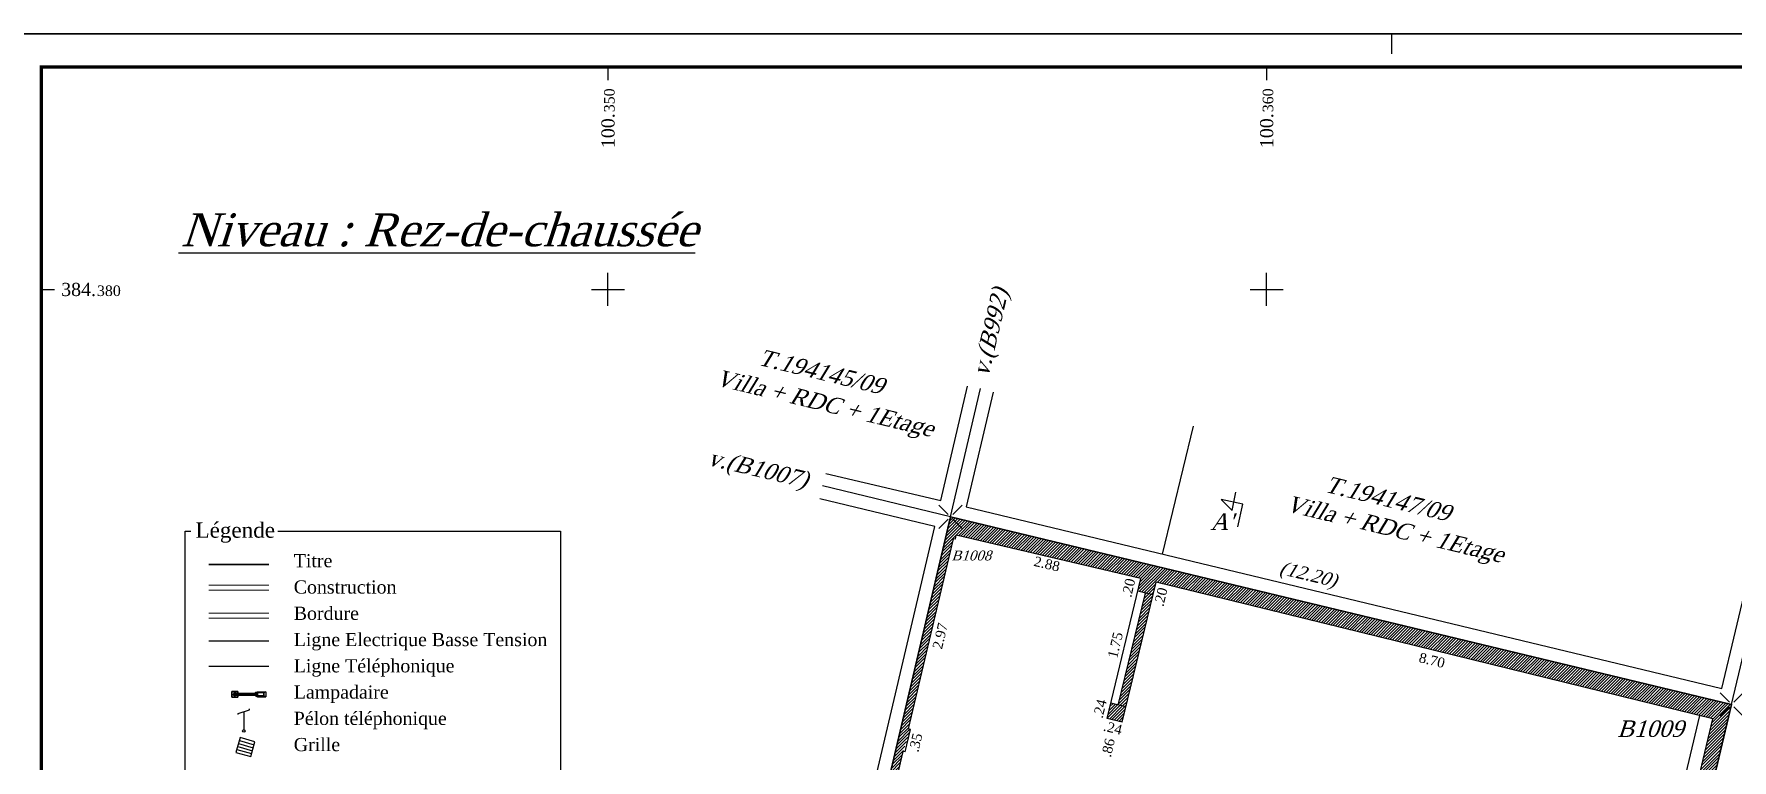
# Model space of a CAD drawing. Header units: inches. Extents: x 100320 to 100442, y 384338 to 384384.
# Drawn here: x 100341.29 to 100367.07, y 384372.86 to 384383.88 of the extents above; entities that cross this region are included whole.
import ezdxf

# ---------------------------------------------------------------- set-up
doc = ezdxf.new("R2010")
doc.units = ezdxf.units.IN
doc.header["$LTSCALE"] = 0.5
for name, color, linetype in [('Bloc B 1er Etage', 7, 'Continuous'), ('Bloc B 1er Etage_Croix', 7, 'Continuous'), ('Bloc B 1er Etage_Textes', 7, 'Continuous'), ('Cotation', 7, 'Continuous'), ('Dessin', 7, 'Continuous'), ('Hachures', 8, 'Continuous'), ('Texte', 7, 'Continuous')]:
    doc.layers.add(name, color=color, linetype=linetype)
doc.layers.add('Titre', color=1, linetype='Continuous', lineweight=30)
doc.styles.add('Legend', font='romantic.ttf')
doc.styles.add('MtXpl_Romantic', font='romantic.ttf')
doc.styles.get("Standard").update_dxf_attribs({"font": 'romantic.ttf'})
doc.dimstyles.get("Standard").update_dxf_attribs({"dimtxt": 0.15, "dimasz": 0.18, "dimexe": 0.18, "dimexo": 0.0625, "dimgap": 0.09, "dimtad": 0, "dimzin": 4, "dimdsep": 46, "dimtxsty": 'Standard', "dimcen": 0.09, "dimse1": 1, "dimse2": 1, "dimsd1": 1, "dimsd2": 1, "dimadec": 0, "dimazin": 1, "dimtfac": 1, "dimtix": 1, "dimtofl": 0, "dimtmove": 1, "dimatfit": 3, "dimfxl": 0, "dimtolj": 1, "dimtzin": 0, "dimarcsym": 0})

# ---------------------------------------------------------------- blocks, each defined once
blk = doc.blocks.new('t010')
at = {"color": 0}
for p, q in [((-0.0088, 0.0088), (-0.0442, 0.0442)), ((0, 0), (0, 0)), ((0.0088, 0.0088), (0.0442, 0.0442)), ((-0.0088, -0.0088), (-0.0442, -0.0442)), ((0.0088, -0.0088), (0.0442, -0.0442))]:
    blk.add_line(p, q, dxfattribs=at)
blk = doc.blocks.new('*D63')
at = {"layer": 'Defpoints', "color": 0}
for p in [(100357.578, 384373.487), (100357.38, 384372.654), (100357.496, 384372.627)]:
    blk.add_point(p, dxfattribs=at)
at = {"layer": 'Cotation', "color": 0, "insert": (100357.594, 384373.043), "char_height": 0.15, "attachment_point": 5, "rotation": 76.6743}
blk.add_mtext('\\A1;.86', dxfattribs=at)
blk = doc.blocks.new('*D64')
at = {"layer": 'Defpoints', "color": 0}
for p in [(100357.497, 384373.75), (100357.633, 384373.717), (100357.578, 384373.487)]:
    blk.add_point(p, dxfattribs=at)
at = {"layer": 'Cotation', "color": 0, "insert": (100357.47, 384373.635), "char_height": 0.15, "attachment_point": 5, "rotation": 76.4289}
blk.add_mtext('\\A1;.24', dxfattribs=at)
blk = doc.blocks.new('*D65')
at = {"layer": 'Defpoints', "color": 0}
for p in [(100357.578, 384373.487), (100357.78, 384373.315), (100357.808, 384373.431)]:
    blk.add_point(p, dxfattribs=at)
at = {"layer": 'Cotation', "color": 0, "insert": (100357.665, 384373.342), "char_height": 0.15, "attachment_point": 5, "rotation": 346.4289}
blk.add_mtext('\\A1;.24', dxfattribs=at)
blk = doc.blocks.new('*D66')
at = {"layer": 'Defpoints', "color": 0}
for p in [(100358.044, 384375.419), (100357.497, 384373.75), (100357.633, 384373.717)]:
    blk.add_point(p, dxfattribs=at)
at = {"layer": 'Cotation', "color": 0, "insert": (100357.703, 384374.601), "char_height": 0.15, "attachment_point": 5, "rotation": 76.4289}
blk.add_mtext('\\A1;1.75', dxfattribs=at)
blk = doc.blocks.new('*D67')
at = {"layer": 'Defpoints', "color": 0}
for p in [(100357.943, 384375.644), (100358.089, 384375.61), (100358.044, 384375.419)]:
    blk.add_point(p, dxfattribs=at)
at = {"layer": 'Cotation', "color": 0, "insert": (100357.904, 384375.471), "char_height": 0.15, "attachment_point": 5, "rotation": 76.7527}
blk.add_mtext('\\A1;.20', dxfattribs=at)
blk = doc.blocks.new('*D68')
at = {"layer": 'Defpoints', "color": 0}
for p in [(100355.288, 384376.269), (100358.09, 384375.61), (100358.065, 384375.502)]:
    blk.add_point(p, dxfattribs=at)
at = {"layer": 'Cotation', "color": 0, "insert": (100356.664, 384375.832), "char_height": 0.15, "attachment_point": 5, "rotation": 346.7527}
blk.add_mtext('\\A1;2.88', dxfattribs=at)
blk = doc.blocks.new('*D69')
at = {"layer": 'Defpoints', "color": 0}
for p in [(100355.245, 384376.215), (100354.562, 384373.329), (100354.703, 384373.296)]:
    blk.add_point(p, dxfattribs=at)
at = {"layer": 'Cotation', "color": 0, "insert": (100355.044, 384374.739), "char_height": 0.15, "attachment_point": 5, "rotation": 76.6952}
blk.add_mtext('\\A1;2.97', dxfattribs=at)
blk = doc.blocks.new('*D70')
at = {"layer": 'Defpoints', "color": 0}
for p in [(100354.591, 384373.322), (100354.51, 384372.978), (100354.632, 384372.949)]:
    blk.add_point(p, dxfattribs=at)
at = {"layer": 'Cotation', "color": 0, "insert": (100354.672, 384373.121), "char_height": 0.15, "attachment_point": 5, "rotation": 76.6952}
blk.add_mtext('\\A1;.35', dxfattribs=at)
blk = doc.blocks.new('*D71')
at = {"layer": 'Defpoints', "color": 0}
for p in [(100354.481, 384372.984), (100353.598, 384369.252), (100353.724, 384369.222)]:
    blk.add_point(p, dxfattribs=at)
at = {"layer": 'Cotation', "color": 0, "insert": (100354.165, 384371.089), "char_height": 0.15, "attachment_point": 5, "rotation": 76.6952}
blk.add_mtext('\\A1;3.84', dxfattribs=at)
blk = doc.blocks.new('*D103')
at = {"layer": 'Defpoints', "color": 0}
for p in [(100366.624, 384373.518), (100366.773, 384373.483), (100362.999, 384357.588)]:
    blk.add_point(p, dxfattribs=at)
at = {"layer": 'Cotation', "color": 0, "insert": (100364.737, 384365.571), "char_height": 0.15, "attachment_point": 5, "rotation": 76.6442}
blk.add_mtext('\\A1;16.34', dxfattribs=at)
blk = doc.blocks.new('*D105')
at = {"layer": 'Defpoints', "color": 0}
for p in [(100358.321, 384375.555), (100366.736, 384373.333), (100366.773, 384373.483)]:
    blk.add_point(p, dxfattribs=at)
at = {"layer": 'Cotation', "color": 0, "insert": (100362.51, 384374.369), "char_height": 0.15, "attachment_point": 5, "rotation": 346.2223}
blk.add_mtext('\\A1;8.70', dxfattribs=at)
blk = doc.blocks.new('*D106')
at = {"layer": 'Defpoints', "color": 0}
for p in [(100358.274, 384375.361), (100358.321, 384375.555), (100358.44, 384375.526)]:
    blk.add_point(p, dxfattribs=at)
at = {"layer": 'Cotation', "color": 0, "insert": (100358.393, 384375.332), "char_height": 0.15, "attachment_point": 5, "rotation": 76.2223}
blk.add_mtext('\\A1;.20', dxfattribs=at)
blk = doc.blocks.new('w002')
at = {"color": 0}
for p, q in [((-0.015, 0.075), (-0.015, -0.075)), ((0.015, 0.075), (0.015, -0.075)), ((0.015, -0.075), (0.015, -0.075))]:
    blk.add_line(p, q, dxfattribs=at)
for points in [[(-0.075, -0.075), (0.075, -0.075), (0.075, 0.075), (-0.075, 0.075), (-0.075, -0.075)], [(-0.045, 0.075), (-0.045, -0.075)], [(0.045, 0.075), (0.045, -0.075)]]:
    blk.add_lwpolyline(points, dxfattribs=at)
blk = doc.blocks.new('p001')
at = {"color": 0}
blk.add_line((0, 0.378), (0, 0.025), dxfattribs=at)
blk.add_lwpolyline([(-0.11, 0.323), (-0.11, 0.341), (0.11, 0.414), (0.11, 0.433)], dxfattribs=at)
blk.add_circle((0, 0), 0.025, dxfattribs=at)
blk = doc.blocks.new('zl02')
for points in [[(-0.16, 2.86, 12.17), (-0.24, 3.05, 11.92), (0.24, 3.05, 11.92), (0.16, 2.86, 12.17)], [(-0.16, 2.03, 11.53), (-0.24, 2.22, 11.28), (-0.24, 3.05, 11.92), (-0.16, 2.86, 12.17)], [(-0.16, 2.03, 11.53), (-0.24, 2.22, 11.28), (0.24, 2.22, 11.28), (0.16, 2.03, 11.53)], [(-0.16, 2.86, 12.17), (0.16, 2.86, 12.17), (0.16, 2.03, 11.53), (-0.16, 2.03, 11.53)], [(0.16, 2.03, 11.53), (0.24, 2.22, 11.28), (0.24, 3.05, 11.92), (0.16, 2.86, 12.17)], [(0.29, 0.29, 0.1), (0.29, 0.29), (-0.29, 0.29), (-0.29, 0.29, 0.1)], [(-0.29, 0.29, 0.1), (-0.29, 0.29), (-0.29, -0.29), (-0.29, -0.29, 0.1)], [(-0.29, 0.29), (0.29, 0.29), (0.29, -0.29), (-0.29, -0.29)], [(-0.29, 0.29, 0.1), (0.29, 0.29, 0.1), (0.29, -0.29, 0.1), (-0.29, -0.29, 0.1)], [(0.29, -0.29, 0.1), (0.29, -0.29), (0.29, 0.29), (0.29, 0.29, 0.1)], [(-0.29, -0.29, 0.1), (-0.29, -0.29), (0.29, -0.29), (0.29, -0.29, 0.1)]]:
    blk.add_3dface(points)
mesh = blk.add_polymesh((2, 12), dxfattribs=dict(n_close=True))
for k, corner in enumerate([(0, 0.93, 10.38), (-0.04, 0.93, 10.39), (-0.07, 0.91, 10.41), (-0.08, 0.88, 10.44), (-0.07, 0.86, 10.47), (-0.04, 0.84, 10.49), (0, 0.83, 10.5), (0.04, 0.84, 10.49), (0.07, 0.86, 10.47), (0.08, 0.88, 10.44), (0.07, 0.91, 10.41), (0.04, 0.93, 10.39), (0, 2.18, 11.34), (-0.04, 2.17, 11.35), (-0.07, 2.15, 11.37), (-0.08, 2.13, 11.4), (-0.07, 2.1, 11.43), (-0.04, 2.08, 11.46), (0, 2.08, 11.46), (0.04, 2.08, 11.46), (0.07, 2.1, 11.43), (0.08, 2.13, 11.4), (0.07, 2.15, 11.37), (0.04, 2.17, 11.35)]):
    mesh.set_mesh_vertex(divmod(k, 12), corner)
mesh = blk.add_polymesh((2, 12), dxfattribs=dict(n_close=True))
for k, corner in enumerate([(0, 0.05, 8.87), (0.04, 0.06, 8.87), (0.07, 0.09, 8.87), (0.08, 0.13, 8.87), (0.07, 0.16, 8.87), (0.04, 0.19, 8.87), (0, 0.2, 8.87), (-0.04, 0.19, 8.87), (-0.07, 0.16, 8.87), (-0.08, 0.13, 8.87), (-0.07, 0.09, 8.87), (-0.04, 0.06, 8.87), (0, -0.15, 0.1), (0.07, -0.13, 0.1), (0.13, -0.07, 0.1), (0.15, 0, 0.1), (0.13, 0.07, 0.1), (0.07, 0.13, 0.1), (0, 0.15, 0.1), (-0.07, 0.13, 0.1), (-0.13, 0.07, 0.1), (-0.15, 0, 0.1), (-0.13, -0.07, 0.1), (-0.07, -0.13, 0.1)]):
    mesh.set_mesh_vertex(divmod(k, 12), corner)
mesh = blk.add_polymesh((2, 12), dxfattribs=dict(n_close=True))
for k, corner in enumerate([(0, 0.68, 10.14), (-0.04, 0.67, 10.15), (-0.07, 0.65, 10.17), (-0.08, 0.62, 10.2), (-0.07, 0.59, 10.22), (-0.04, 0.57, 10.24), (0, 0.56, 10.25), (0.04, 0.57, 10.24), (0.07, 0.59, 10.22), (0.08, 0.62, 10.2), (0.07, 0.65, 10.17), (0.04, 0.67, 10.15), (0, 0.93, 10.38), (-0.04, 0.93, 10.39), (-0.07, 0.91, 10.41), (-0.08, 0.88, 10.44), (-0.07, 0.86, 10.47), (-0.04, 0.84, 10.49), (0, 0.83, 10.5), (0.04, 0.84, 10.49), (0.07, 0.86, 10.47), (0.08, 0.88, 10.44), (0.07, 0.91, 10.41), (0.04, 0.93, 10.39)]):
    mesh.set_mesh_vertex(divmod(k, 12), corner)
mesh = blk.add_polymesh((2, 12), dxfattribs=dict(n_close=True))
for k, corner in enumerate([(0, 0.47, 9.86), (-0.04, 0.46, 9.87), (-0.07, 0.44, 9.89), (-0.08, 0.4, 9.91), (-0.07, 0.37, 9.93), (-0.04, 0.35, 9.94), (0, 0.34, 9.95), (0.04, 0.35, 9.94), (0.07, 0.37, 9.93), (0.08, 0.4, 9.91), (0.07, 0.44, 9.89), (0.04, 0.46, 9.87), (0, 0.68, 10.14), (-0.04, 0.67, 10.15), (-0.07, 0.65, 10.17), (-0.08, 0.62, 10.2), (-0.07, 0.59, 10.22), (-0.04, 0.57, 10.24), (0, 0.56, 10.25), (0.04, 0.57, 10.24), (0.07, 0.59, 10.22), (0.08, 0.62, 10.2), (0.07, 0.65, 10.17), (0.04, 0.67, 10.15)]):
    mesh.set_mesh_vertex(divmod(k, 12), corner)
mesh = blk.add_polymesh((2, 12), dxfattribs=dict(n_close=True))
for k, corner in enumerate([(0, 0.47, 9.86), (-0.04, 0.46, 9.87), (-0.07, 0.44, 9.89), (-0.08, 0.4, 9.91), (-0.07, 0.37, 9.93), (-0.04, 0.35, 9.94), (0, 0.34, 9.95), (0.04, 0.35, 9.94), (0.07, 0.37, 9.93), (0.08, 0.4, 9.91), (0.07, 0.44, 9.89), (0.04, 0.46, 9.87), (0, 0.32, 9.55), (-0.04, 0.31, 9.56), (-0.07, 0.28, 9.57), (-0.08, 0.25, 9.58), (-0.07, 0.21, 9.59), (-0.04, 0.18, 9.6), (0, 0.17, 9.61), (0.04, 0.18, 9.6), (0.07, 0.21, 9.59), (0.08, 0.25, 9.58), (0.07, 0.28, 9.57), (0.04, 0.31, 9.56)]):
    mesh.set_mesh_vertex(divmod(k, 12), corner)
mesh = blk.add_polymesh((2, 12), dxfattribs=dict(n_close=True))
for k, corner in enumerate([(0, 0.23, 9.22), (-0.04, 0.22, 9.22), (-0.07, 0.19, 9.22), (-0.08, 0.15, 9.23), (-0.07, 0.12, 9.24), (-0.04, 0.09, 9.24), (0, 0.08, 9.24), (0.04, 0.09, 9.24), (0.07, 0.12, 9.24), (0.08, 0.15, 9.23), (0.07, 0.19, 9.22), (0.04, 0.22, 9.22), (0, 0.32, 9.55), (-0.04, 0.31, 9.56), (-0.07, 0.28, 9.57), (-0.08, 0.25, 9.58), (-0.07, 0.21, 9.59), (-0.04, 0.18, 9.6), (0, 0.17, 9.61), (0.04, 0.18, 9.6), (0.07, 0.21, 9.59), (0.08, 0.25, 9.58), (0.07, 0.28, 9.57), (0.04, 0.31, 9.56)]):
    mesh.set_mesh_vertex(divmod(k, 12), corner)
mesh = blk.add_polymesh((2, 12), dxfattribs=dict(n_close=True))
for k, corner in enumerate([(0, 0.23, 9.22), (-0.04, 0.22, 9.22), (-0.07, 0.19, 9.22), (-0.08, 0.15, 9.23), (-0.07, 0.12, 9.24), (-0.04, 0.09, 9.24), (0, 0.08, 9.24), (0.04, 0.09, 9.24), (0.07, 0.12, 9.24), (0.08, 0.15, 9.23), (0.07, 0.19, 9.22), (0.04, 0.22, 9.22), (0, 0.2, 8.87), (-0.04, 0.19, 8.87), (-0.07, 0.16, 8.87), (-0.08, 0.13, 8.87), (-0.07, 0.09, 8.87), (-0.04, 0.06, 8.87), (0, 0.05, 8.87), (0.04, 0.06, 8.87), (0.07, 0.09, 8.87), (0.08, 0.13, 8.87), (0.07, 0.16, 8.87), (0.04, 0.19, 8.87)]):
    mesh.set_mesh_vertex(divmod(k, 12), corner)

msp = doc.modelspace()

# ---------------------------------------------------------------- hatches: boundary and pattern name
at = {"layer": 'Hachures'}
h = msp.add_hatch(dxfattribs=at)
h.set_pattern_fill('ANSI31', color=256, scale=0.01)
h.set_pattern_definition([(45, (0, 0), (-0.0224506403027, 0.0224506403027), [])])
h.paths.add_polyline_path([(100358.924, 384367.912), (100358.579, 384368.002), (100358.517, 384367.761), (100358.861, 384367.672)], flags=17)
h.paths.add_polyline_path([(100356.674, 384368.444), (100356.322, 384368.525), (100356.266, 384368.284), (100356.618, 384368.203)], flags=17)
h.paths.add_polyline_path([(100357.633, 384373.717), (100357.578, 384373.487), (100357.808, 384373.431), (100357.864, 384373.662)], flags=17)
h.paths.add_polyline_path([(100358.274, 384375.363), (100358.159, 384375.391), (100357.748, 384373.69), (100357.864, 384373.662)], flags=17)
h.paths.add_polyline_path([(100367.06, 384373.7), (100355.2, 384376.55), (100351.963, 384362.77), (100352.119, 384362.735), (100352.174, 384362.981), (100352.894, 384362.812), (100352.945, 384363.032), (100352.17, 384363.213), (100352.362, 384364.024), (100352.447, 384364.253), (100352.418, 384364.259), (100352.616, 384365.099), (100352.704, 384365.341), (100352.675, 384365.348), (100353.514, 384368.896), (100353.627, 384369.245), (100353.598, 384369.252), (100354.481, 384372.984), (100354.591, 384373.322), (100354.562, 384373.329), (100355.245, 384376.215), (100355.274, 384376.208), (100355.288, 384376.269), (100358.09, 384375.61), (100358.044, 384375.419), (100358.274, 384375.363), (100358.321, 384375.555), (100366.773, 384373.483), (100362.999, 384357.588), (100363.222, 384357.537)])

# ---------------------------------------------------------------- linework, layer by layer
msp.add_lwpolyline([(100379.577, 384383.879), (100340.898, 384383.879), (100340.898, 384337.59), (100379.577, 384337.59)], close=True)
at = {"flags": 128}
for points in [[(100353.31, 384377.205), (100355.052, 384376.795), (100355.46, 384378.533)], [(100355.2, 384376.55), (100355.657, 384378.497)], [(100355.85, 384378.441), (100355.44, 384376.698), (100366.912, 384373.941), (100367.325, 384375.682)], [(100355.2, 384376.55), (100353.255, 384377.017)], [(100349.218, 384359.798), (100350.97, 384359.417), (100354.96, 384376.402), (100353.218, 384376.82)], [(100367.06, 384373.7), (100367.522, 384375.646)]]:
    msp.add_lwpolyline(points, dxfattribs=at)
at = {"layer": 'Bloc B 1er Etage'}
for p, q in [((100361.898, 384383.879), (100361.898, 384383.579)), ((100350, 384383.379), (100350, 384383.179)), ((100360, 384383.379), (100360, 384383.179)), ((100341.398, 384380), (100341.598, 384380))]:
    msp.add_line(p, q, dxfattribs=at)
msp.add_lwpolyline([(100340.898, 384337.59), (100379.577, 384337.59), (100379.577, 384383.879), (100340.898, 384383.879)], close=True, dxfattribs=at)
at = {"layer": 'Bloc B 1er Etage', "const_width": 0.05}
msp.add_lwpolyline([(100341.398, 384338.09), (100379.077, 384338.09), (100379.077, 384383.379), (100341.398, 384383.379)], close=True, dxfattribs=at)
at = {"layer": 'Bloc B 1er Etage_Croix'}
for p, q in [((100350, 384379.75), (100350, 384380.25)), ((100360, 384379.75), (100360, 384380.25)), ((100349.75, 384380), (100350.25, 384380)), ((100359.75, 384380), (100360.25, 384380))]:
    msp.add_line(p, q, dxfattribs=at)
at = {"layer": 'Cotation'}
msp.add_lwpolyline([(100344.989, 384376.328), (100349.278, 384376.328), (100349.278, 384372.298), (100343.582, 384372.298), (100343.582, 384376.328), (100343.665, 384376.328)], dxfattribs=at)
at = {"layer": 'Cotation', "color": 1, "lineweight": 30, "flags": 128}
msp.add_lwpolyline([(100344.853, 384375.822), (100343.942, 384375.822)], dxfattribs=at)
at = {"layer": 'Cotation', "lineweight": 0, "flags": 128}
for points in [[(100344.853, 384375.512), (100343.942, 384375.512)], [(100344.853, 384375.435), (100343.942, 384375.435)]]:
    msp.add_lwpolyline(points, dxfattribs=at)
at = {"layer": 'Cotation', "color": 4, "lineweight": 0, "flags": 128}
for points in [[(100344.853, 384375.086), (100343.942, 384375.086)], [(100344.853, 384375.008), (100343.942, 384375.008)]]:
    msp.add_lwpolyline(points, dxfattribs=at)
at = {"layer": 'Cotation', "color": 34, "flags": 128}
msp.add_lwpolyline([(100344.853, 384374.274), (100343.942, 384374.274)], dxfattribs=at)
at = {"layer": 'Dessin'}
for p, q in [((100354.562, 384373.329), (100355.245, 384376.215)), ((100355.274, 384376.208), (100355.288, 384376.269)), ((100354.51, 384372.978), (100354.591, 384373.322)), ((100353.598, 384369.252), (100354.481, 384372.984))]:
    msp.add_line(p, q, dxfattribs=at)
msp.add_lwpolyline([(100319.898, 384383.879), (100418.257, 384383.879), (100418.257, 384337.59), (100319.898, 384337.59)], close=True, dxfattribs=at)
at = {"layer": 'Dessin', "flags": 128}
for points in [[(100358.421, 384375.982), (100358.89, 384377.926)], [(100363.036, 384356.751), (100367.06, 384373.7), (100355.2, 384376.55), (100351.963, 384362.77)], [(100355.274, 384376.208), (100355.245, 384376.215)], [(100357.578, 384373.487), (100358.09, 384375.61), (100355.288, 384376.269)], [(100357.748, 384373.69), (100358.159, 384375.391)], [(100357.808, 384373.431), (100358.321, 384375.555)], [(100358.274, 384375.363), (100358.044, 384375.419)], [(100358.274, 384375.361), (100358.273, 384375.361)], [(100362.999, 384357.588), (100366.773, 384373.483), (100358.321, 384375.555)], [(100357.335, 384359.053), (100358.019, 384358.904), (100357.868, 384358.269), (100359.596, 384357.905), (100359.699, 384358.551), (100362.852, 384357.827), (100366.578, 384373.53)], [(100357.864, 384373.662), (100357.633, 384373.717)], [(100354.591, 384373.322), (100354.562, 384373.329)], [(100357.808, 384373.431), (100357.578, 384373.487)], [(100354.51, 384372.978), (100354.481, 384372.984)]]:
    msp.add_lwpolyline(points, dxfattribs=at)
at = {"layer": 'Dessin', "color": 5, "flags": 128}
msp.add_lwpolyline([(100344.853, 384374.661), (100343.942, 384374.661)], dxfattribs=at)
at = {"layer": 'Hachures', "color": 0}
for p, q in [((100359.476, 384376.644), (100359.533, 384376.922)), ((100359.639, 384376.738), (100359.31, 384376.812)), ((100359.31, 384376.812), (100359.476, 384376.644)), ((100359.562, 384376.394), (100359.639, 384376.738))]:
    msp.add_line(p, q, dxfattribs=at)
at = {"layer": 'Titre', "flags": 128}
msp.add_lwpolyline([(100355.2, 384376.55), (100367.06, 384373.7), (100363, 384356.6), (100351.12, 384359.18)], close=True, dxfattribs=at)

# ---------------------------------------------------------------- block references
at = {"xscale": 4, "yscale": 4, "zscale": 4}
for p in [(100355.2, 384376.55), (100367.06, 384373.7)]:
    msp.add_blockref('t010', p, dxfattribs=at)
at = {"layer": 'Dessin', "color": 5, "xscale": 0.1547473254211961, "yscale": 0.1547473254211961, "zscale": 0.7737366271059802, "rotation": 270}
msp.add_blockref('zl02', (100344.334, 384373.854, 6.864), dxfattribs=at)
at = {"layer": 'Dessin', "color": 34, "xscale": 0.7737366271059802, "yscale": 0.7737366271059802, "zscale": 0.7737366271059802}
msp.add_blockref('p001', (100344.471, 384373.298), dxfattribs=at)
at = {"layer": 'Dessin', "xscale": 1.54747325421196, "yscale": 1.54747325421196, "zscale": 3.145180273983, "rotation": 73.85220006591983}
msp.add_blockref('w002', (100344.496, 384373.052), dxfattribs=at)

# ---------------------------------------------------------------- texts
at = {"layer": 'Bloc B 1er Etage_Textes'}
for s, height, p in [('350', 0.16, (100350.1, 384382.69)), ('360', 0.16, (100360.1, 384382.69)), ('100.', 0.2, (100350.1, 384382.146)), ('100.', 0.2, (100360.1, 384382.146))]:
    msp.add_text(s, height=height, rotation=90, dxfattribs=at).set_placement(p)
for s, height, p in [('384.', 0.2, (100341.698, 384379.9)), ('380', 0.16, (100342.241, 384379.9))]:
    msp.add_text(s, height=height, dxfattribs=at).set_placement(p)
at = {"layer": 'Dessin', "style": 'Legend', "oblique": 18}
msp.add_text('%%UNiveau : Rez-de-chaussée', height=0.5, dxfattribs=at).set_placement((100343.514, 384380.656))
at = {"layer": 'Texte', "style": 'MtXpl_Romantic', "oblique": 18}
for s, rotation, p in [('v.(B992)', 76.7815, (100355.772, 384378.66)), ('T.194145/09', 346.4878, (100352.262, 384378.859)), ('Villa + RDC + 1Etage', 346.4878, (100351.615, 384378.55)), ('v.(B1007)', 346.7815, (100351.499, 384377.337)), ('T.194147/09', 346.4878, (100360.865, 384376.931)), ('Villa + RDC + 1Etage', 346.4878, (100360.272, 384376.639))]:
    msp.add_text(s, height=0.25, rotation=rotation, dxfattribs=at).set_placement(p)
for s, height, p in [("A'", 0.25, (100359.143, 384376.349)), ('B1008', 0.15, (100355.213, 384375.886)), ('B1009', 0.25, (100365.321, 384373.207))]:
    msp.add_text(s, height=height, dxfattribs=at).set_placement(p)
at = {"layer": 'Texte', "style": 'MtXpl_Romantic'}
for s, height, p in [('Légende ', 0.2321, (100343.738, 384376.231)), ('Titre', 0.2, (100345.229, 384375.782)), ('Construction  ', 0.2, (100345.229, 384375.383)), ('Bordure  ', 0.2, (100345.229, 384374.984)), ('Ligne Electrique Basse Tension ', 0.2, (100345.229, 384374.585)), ('Ligne Téléphonique ', 0.2, (100345.229, 384374.187)), ('Lampadaire ', 0.2, (100345.229, 384373.788)), ('Pélon téléphonique ', 0.2, (100345.229, 384373.389)), ('Grille ', 0.2, (100345.229, 384372.991))]:
    msp.add_text(s, height=height, dxfattribs=at).set_placement(p)
at = {"layer": 'Texte', "color": 5, "style": 'MtXpl_Romantic', "oblique": 18}
msp.add_text('(12.20)', height=0.2, rotation=346.4878, dxfattribs=at).set_placement((100360.179, 384375.685))

# ---------------------------------------------------------------- dimensions: what is measured, and where the dimension line sits
at = {"layer": 'Cotation'}
for p1, p2, distance, picture, middle in [((100355.245, 384376.215), (100354.562, 384373.329), 0.144, '*D69', (100355.044, 384374.739)), ((100355.288, 384376.269), (100358.09, 384375.61), -0.111, '*D68', (100356.664, 384375.832)), ((100358.044, 384375.419), (100357.633, 384373.717), -0.14, '*D66', (100357.703, 384374.601)), ((100358.321, 384375.555), (100366.773, 384373.483), -0.155, '*D105', (100362.51, 384374.369)), ((100357.578, 384373.487), (100357.633, 384373.717), 0.14, '*D64', (100357.47, 384373.635)), ((100362.999, 384357.588), (100366.773, 384373.483), 0.153, '*D103', (100364.737, 384365.571)), ((100354.591, 384373.322), (100354.51, 384372.978), 0.125, '*D70', (100354.672, 384373.121)), ((100357.578, 384373.487), (100357.38, 384372.654), 0.118, '*D63', (100357.594, 384373.043)), ((100357.578, 384373.487), (100357.808, 384373.431), -0.12, '*D65', (100357.665, 384373.342)), ((100354.481, 384372.984), (100353.598, 384369.252), 0.129, '*D71', (100354.165, 384371.089))]:
    dim = msp.add_aligned_dim(p1=p1, p2=p2, distance=distance, dimstyle='Standard', dxfattribs=at)
    dim.commit()
    dim.dimension.update_dxf_attribs({"geometry": picture, "text_midpoint": middle})
for base, p1, p2, angle, picture, middle in [((100357.943, 384375.644), (100358.044, 384375.419), (100358.089, 384375.61), 76.7527, '*D67', (100357.904, 384375.471)), ((100358.44, 384375.526), (100358.274, 384375.361), (100358.321, 384375.555), 76.2223, '*D106', (100358.393, 384375.332))]:
    dim = msp.add_linear_dim(base=base, p1=p1, p2=p2, angle=angle, dimstyle='Standard', dxfattribs=at)
    dim.commit()
    dim.dimension.update_dxf_attribs({"geometry": picture, "text_midpoint": middle, "dimtype": 161})

doc.saveas('drawing.dxf')
